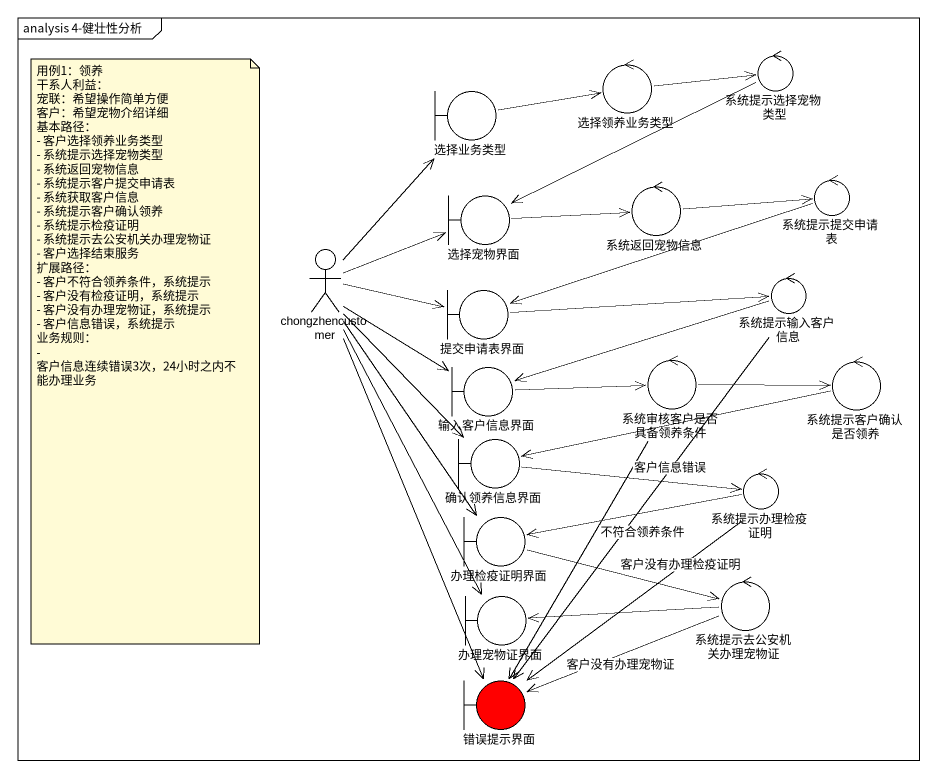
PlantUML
@startuml
mainframe analysis 4-健壮性分析
control 选择领养业务类型
control 系统提示选择宠物类型
boundary 选择业务类型
boundary 选择宠物界面
control 系统返回宠物信息
control 系统提示提交申请表
actor chongzhencustomer
boundary 提交申请表界面
control 系统提示输入客户信息
control 系统审核客户是否具备领养条件
control 系统提示客户确认是否领养
boundary 输入客户信息界面
boundary 确认领养信息界面
control 系统提示办理检疫证明
boundary 办理检疫证明界面
boundary 办理宠物证界面
control 系统提示去公安机关办理宠物证
boundary 错误提示界面 #FF0000
选择领养业务类型 -right-> 系统提示选择宠物类型
系统提示选择宠物类型 -left-> 选择宠物界面
选择业务类型 -right-> 选择领养业务类型
选择宠物界面 -right-> 系统返回宠物信息
系统返回宠物信息 -right-> 系统提示提交申请表
系统提示提交申请表 -left-> 提交申请表界面
chongzhencustomer -up-> 选择业务类型
chongzhencustomer -right-> 选择宠物界面
chongzhencustomer -right-> 提交申请表界面
chongzhencustomer --> 输入客户信息界面
chongzhencustomer --> 确认领养信息界面
chongzhencustomer --> 办理检疫证明界面
chongzhencustomer --> 办理宠物证界面
chongzhencustomer --> 错误提示界面
提交申请表界面 -right-> 系统提示输入客户信息
系统提示输入客户信息 -left-> 输入客户信息界面
系统提示输入客户信息 --> 错误提示界面 : 客户信息错误
系统审核客户是否具备领养条件 -right-> 系统提示客户确认是否领养
系统审核客户是否具备领养条件 --> 错误提示界面 : 不符合领养条件
系统提示客户确认是否领养 -left-> 确认领养信息界面
输入客户信息界面 -right-> 系统审核客户是否具备领养条件
确认领养信息界面 -right-> 系统提示办理检疫证明
系统提示办理检疫证明 -left-> 办理检疫证明界面
系统提示办理检疫证明 --> 错误提示界面 : 客户没有办理检疫证明
办理检疫证明界面 -right-> 系统提示去公安机关办理宠物证
系统提示去公安机关办理宠物证 -left-> 办理宠物证界面
系统提示去公安机关办理宠物证 -left-> 错误提示界面 : 客户没有办理宠物证
note as N1
  用例1：领养
  干系人利益：
  宠联：希望操作简单方便
  客户：希望宠物介绍详细
  基本路径：
  - 客户选择领养业务类型
  - 系统提示选择宠物类型
  - 系统返回宠物信息
  - 系统提示客户提交申请表
  - 系统获取客户信息
  - 系统提示客户确认领养
  - 系统提示检疫证明
  - 系统提示去公安机关办理宠物证
  - 客户选择结束服务
  扩展路径：
  - 客户不符合领养条件，系统提示
  - 客户没有检疫证明，系统提示
  - 客户没有办理宠物证，系统提示
  - 客户信息错误，系统提示
  业务规则：
  - 客户信息连续错误3次，24小时之内不能办理业务
end note
@enduml
